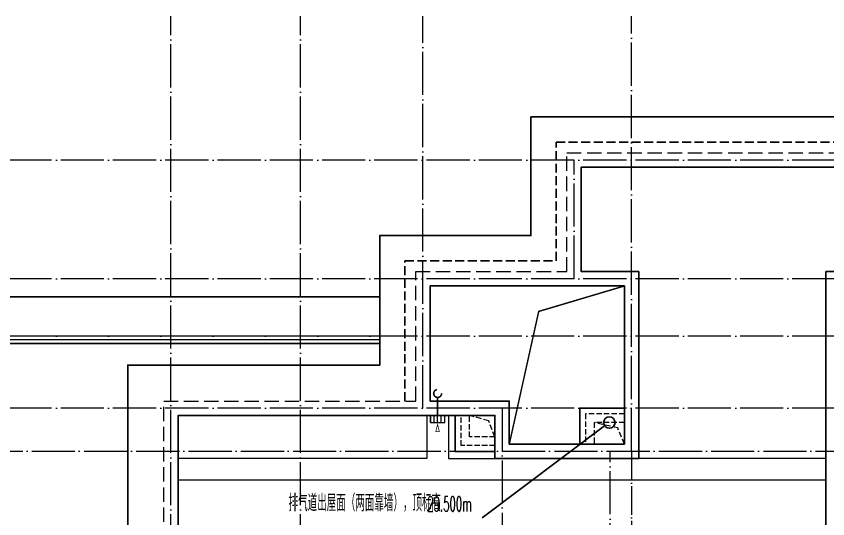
# Model space of a CAD drawing. Extents: x -518115 to 389031, y -231062 to 1628073.
# Drawn here: x 40867 to 52142, y 216970 to 223957 of the extents above; entities that cross this region are included whole.
import ezdxf

# ---------------------------------------------------------------- set-up
doc = ezdxf.new("R2010")
doc.units = 0
doc.header["$LTSCALE"] = 1000
doc.header["$MEASUREMENT"] = 0
for name, pattern in [('#P_--_20B1_001_t3$0$DASH', [0.35, 0.25, -0.1]), ('$1$DASH', [0.35, 0.25, -0.1]), ('DASH', [0.35, 0.25, -0.1]), ('DOTE', [2.42, 2, -0.2, 0.02, -0.2])]:
    doc.linetypes.add(name, pattern=pattern)
for name, color, linetype in [('DIM_IDEN', 67, 'Continuous'), ('PUB_TEXT', 4, 'Continuous'), ('ROOF', 183, 'Continuous'), ('VPIPE-凝结', 150, 'Continuous'), ('VPIPE-雨水', 4, 'DASH'), ('看线', 251, 'Continuous')]:
    doc.layers.add(name, color=color, linetype=linetype)
for name, color, linetype, lineweight in [('DOTE', 19, 'DOTE', 9), ('平面-分水线', 214, 'Continuous', 15), ('平面-排水沟', 86, 'Continuous', 15), ('平面-栏杆', 135, 'Continuous', 15), ('平面-看线', 45, 'Continuous', 15), ('线脚', 6, 'Continuous', 15)]:
    doc.layers.add(name, color=color, linetype=linetype, lineweight=lineweight)
doc.styles.add('_TCH_DIM', font='SIMPLEX.shx', dxfattribs={"width": 0.7, "bigfont": 'GBCBIG.shx'})

# ---------------------------------------------------------------- blocks, each defined once
blk = doc.blocks.new('GDGDGDSDA')
at = {"layer": 'DOTE', "linetype": 'DOTE', "ltscale": 0.3}
for p, q in [((449035, 367858), (449035, 376108)), ((450835, 367858), (450835, 376108)), ((452535, 370658), (452535, 376108)), ((455435, 370059), (455435, 376108)), ((471335, 374108), (417335, 374108)), ((454635, 372458), (454635, 374108)), ((471335, 372458), (417335, 372458)), ((471335, 371658), (417335, 371658)), ((471335, 370658), (417335, 370658)), ((453635, 370658), (453635, 359558)), ((417335, 370059), (471335, 370059)), ((455135, 368458), (455135, 370058))]:
    blk.add_line(p, q, dxfattribs=at)
blk = doc.blocks.new('DFSFSF')
at = {"layer": '平面-分水线'}
for p, q in [((697142, 775568), (697142, 775668)), ((697342, 775668), (697143, 775668)), ((697193, 775568), (697193, 775668)), ((697243, 775568), (697243, 775668)), ((697292, 775568), (697292, 775668)), ((697342, 775668), (697342, 775568)), ((697342, 775568), (697342, 775668)), ((697342, 775568), (697143, 775568))]:
    blk.add_line(p, q, dxfattribs=at)
blk = doc.blocks.new('DFGDGDGD')
at = {"layer": '平面-分水线', "const_width": 10}
blk.add_lwpolyline([(697268, 775441), (697243, 775541), (697218, 775441)], close=True, dxfattribs=at)
blk.add_blockref('DFSFSF', (0, 0))
blk = doc.blocks.new('GFGDGDR')
blk.add_lwpolyline([(434617, 218508), (435237, 218508), (435237, 218008)])
at = {"layer": '线脚', "color": 150, "linetype": '$1$DASH', "ltscale": 0.3}
for points in [[(434617, 218428), (435157, 218428), (435157, 218008)], [(434617, 218008), (434710, 218232), (435037, 218308)]]:
    blk.add_lwpolyline(points, dxfattribs=at)
blk.add_lwpolyline([(435037, 218008), (434617, 218008), (434617, 218308), (435037, 218308)], close=True, dxfattribs=at)
blk = doc.blocks.new('GDFGDGR')
blk.add_lwpolyline([(436416, 217907), (436967, 217907), (436967, 218407)])
at = {"layer": '线脚', "color": 150, "linetype": '$1$DASH', "ltscale": 0.3}
blk.add_lwpolyline([(436767, 218407), (436416, 218407), (436416, 218107), (436767, 218107)], close=True, dxfattribs=at)
for points in [[(436416, 217987), (436887, 217987), (436887, 218407)], [(436416, 218107), (436502, 218331), (436767, 218407)]]:
    blk.add_lwpolyline(points, dxfattribs=at)

msp = doc.modelspace()

# ---------------------------------------------------------------- linework, layer by layer
at = {"color": 6, "const_width": 20}
msp.add_lwpolyline([(47716.6, 218007.5), (48125.5, 219852.5), (49316.6, 220207)], dxfattribs=at)
at = {"layer": 'DIM_IDEN'}
msp.add_line((47341.7, 216982.2), (49041.9, 218261.7), dxfattribs=at)
msp.add_circle((49106.4, 218307.5), 79.2, dxfattribs=at)
at = {"layer": 'DOTE', "ltscale": 0.2}
msp.add_line((49416.6, 217907.3), (49416.6, 216307), dxfattribs=at)
at = {"layer": 'ROOF', "ltscale": 0.8}
for points in [[(40566.6, 211307), (40566.6, 216307), (42416.6, 216307), (42416.6, 219107), (45916.6, 219107), (45916.6, 220907), (48016.6, 220907), (48016.6, 222557), (53616.6, 222557), (53616.6, 220907), (55716.6, 220907), (55716.6, 219107), (59216.6, 219107), (59216.6, 216807), (59916.6, 216807)], [(52916.6, 220407), (52916.6, 221857), (48716.6, 221857), (48716.6, 220407), (49516.6, 220407), (49516.6, 217807.3), (47516.8, 217807.3), (47516.8, 218407), (43116.6, 218407), (43116.6, 215607), (41266.6, 215607), (41266.6, 211307.1), (47716.6, 211306.9), (47716.6, 209507), (53916.5, 209507), (53916.5, 211306.9), (59716.6, 211307.1), (59716.6, 215607), (58516.6, 215607), (58516.6, 218407), (56916.6, 218407), (56916.6, 215607), (52166.6, 215607)], [(52116.6, 216407), (52116.6, 220407), (52916.6, 220407)]]:
    msp.add_lwpolyline(points, dxfattribs=at)
msp.add_lwpolyline([(46616.6, 218607), (46616.6, 220207), (49316.6, 220207), (49316.6, 218007.5), (47716.6, 218007.5), (47716.6, 218607)], close=True, dxfattribs=at)
at = {"layer": 'ROOF', "color": 251, "ltscale": 0.8, "true_color": 0x636466}
for points in [[(45916.6, 220057), (39566.6, 220057), (39566.6, 219057), (38316.6, 219057)], [(45916.6, 219407), (40216.6, 219407), (40216.6, 218407), (38516.6, 218407)]]:
    msp.add_lwpolyline(points, dxfattribs=at)
at = {"layer": 'VPIPE-凝结'}
msp.add_line((46721.5, 218407), (46721.5, 218657), dxfattribs=at)
at = {"layer": 'VPIPE-雨水'}
msp.add_circle((46721.6, 218712), 55, dxfattribs=at)
at = {"layer": '平面-排水沟'}
for p, q in [((46571.5, 218407), (46571.5, 217807.3)), ((46871.5, 218407), (46871.5, 217807.3)), ((46571.5, 217807.3), (43116.6, 217807.3)), ((46871.5, 217807.3), (47516.8, 217807.3)), ((52116.6, 217807.3), (49516.6, 217807.3)), ((52116.6, 217507.3), (43116.6, 217507.3))]:
    msp.add_line(p, q, dxfattribs=at)
at = {"layer": '平面-栏杆', "color": 251, "true_color": 0x636466}
for points in [[(45916.6, 219507), (40116.6, 219507), (40116.6, 218507), (38516.6, 218507)], [(45916.6, 219457), (40166.6, 219457), (40166.6, 218457), (38516.6, 218457)]]:
    msp.add_lwpolyline(points, dxfattribs=at)
at = {"layer": '平面-看线', "linetype": 'DASH', "ltscale": 0.8}
msp.add_lwpolyline([(40866.6, 211307), (41066.6, 211307), (41066.6, 215807), (42916.6, 215807), (42916.6, 218607), (46416.6, 218607), (46416.6, 220407), (48516.6, 220407), (48516.6, 222057), (53116.6, 222057), (53116.6, 220407), (55216.6, 220407), (55216.6, 218607), (58716.6, 218607), (58716.6, 216707)], dxfattribs=at)
at = {"layer": '看线', "color": 202, "linetype": '#P_--_20B1_001_t3$0$DASH', "ltscale": 0.5}
msp.add_lwpolyline([(46266.6, 218607), (46266.6, 220557), (48366.6, 220557), (48366.6, 222207), (53266.6, 222207), (53266.6, 220557), (55366.6, 220557), (55366.6, 218607)], dxfattribs=at)

# ---------------------------------------------------------------- block references
msp.add_blockref('GDGDGDSDA', (-406018.2, -152151.3))
at = {"xscale": -1}
for name, p in [('DFGDGDGD', (743964, -557260.6)), ('GDFGDGR', (483933.2, 0)), ('GFGDGDR', (483933.2, 0))]:
    msp.add_blockref(name, p, dxfattribs=at)

# ---------------------------------------------------------------- texts
at = {"layer": 'PUB_TEXT', "style": '_TCH_DIM'}
for s, height, width, p in [('排气道出屋面（两面靠墙），顶标高', 236.312, 0.7, (44651.2, 217073.1)), ('29.500m', 208.25, 0.494118, (46577.9, 217073.1))]:
    msp.add_text(s, height=height, dxfattribs=dict(at, width=width)).set_placement(p)

doc.saveas('drawing.dxf')
